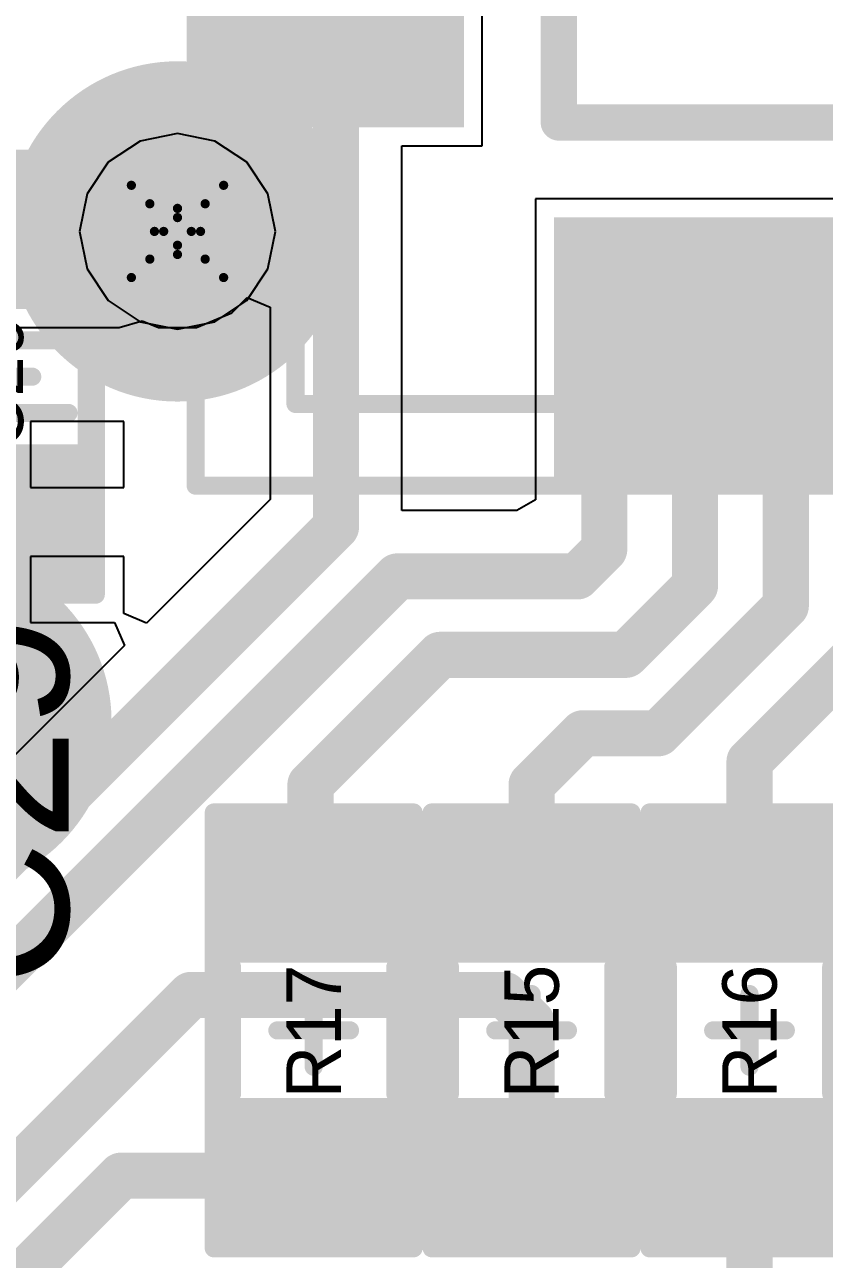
# Model space of a CAD drawing. Header units: millimetres. Extents: x -0.2 to 11.1, y -5.4 to 4.7.
# Drawn here: x 1.7425 to 1.9158, y 1.1 to 1.3677 of the extents above; entities that cross this region are included whole.
import ezdxf

# ---------------------------------------------------------------- set-up
doc = ezdxf.new("R2010")
doc.units = ezdxf.units.MM
doc.header["$MEASUREMENT"] = 0
for name, color, linetype in [('BottomLayer', 5, 'Continuous'), ('DrillDrawing', 1, 'Continuous'), ('InternalPlane1', 76, 'Continuous'), ('InternalPlane2', 16, 'Continuous'), ('Mechanical1', 6, 'Continuous'), ('Mechanical3', 76, 'Continuous'), ('Mechanical5', 56, 'Continuous'), ('TopLayer', 1, 'Continuous'), ('TopOverlay', 2, 'Continuous'), ('TopPaste', 8, 'Continuous'), ('TopSolder', 216, 'Continuous'), ('ViaHoleLayer', 16, 'Continuous')]:
    doc.layers.add(name, color=color, linetype=linetype)
doc.styles.add('Arial', font='arial.ttf', dxfattribs={"height": 0.2})

# ---------------------------------------------------------------- blocks, each defined once
blk = doc.blocks.new('ECS_CRYSTAL_16MHZ_3')
at = {"layer": 'TopLayer'}
for points in [[(-0.10433065, 0.0679134), (-0.04133855, 0.0679134), (-0.04133855, 0.0187008), (-0.10433065, 0.0187008)], [(0.04133875, 0.0679134), (0.10433085, 0.0679134), (0.10433085, 0.0187008), (0.04133875, 0.0187008)], [(-0.10433065, -0.0187008), (-0.04133855, -0.0187008), (-0.04133855, -0.0679134), (-0.10433065, -0.0679134)], [(0.04133875, -0.0187008), (0.10433085, -0.0187008), (0.10433085, -0.0679134), (0.04133875, -0.0679134)]]:
    blk.add_hatch(color=1, dxfattribs=at).paths.add_polyline_path(points)
at = {"layer": 'TopPaste'}
for points in [[(-0.10933065, 0.0729134), (-0.03633855, 0.0729134), (-0.03633855, 0.0137008), (-0.10933065, 0.0137008)], [(0.03633875, 0.0729134), (0.10933085, 0.0729134), (0.10933085, 0.0137008), (0.03633875, 0.0137008)], [(-0.10933065, -0.0137008), (-0.03633855, -0.0137008), (-0.03633855, -0.0729134), (-0.10933065, -0.0729134)], [(0.03633875, -0.0137008), (0.10933085, -0.0137008), (0.10933085, -0.0729134), (0.03633875, -0.0729134)]]:
    blk.add_hatch(color=8, dxfattribs=at).paths.add_polyline_path(points)
at = {"layer": 'TopSolder'}
for points in [[(-0.10629915, 0.0698819), (-0.03937005, 0.0698819), (-0.03937005, 0.0167323), (-0.10629915, 0.0167323)], [(0.03937025, 0.0698819), (0.10629935, 0.0698819), (0.10629935, 0.0167323), (0.03937025, 0.0167323)], [(-0.10629915, -0.0167323), (-0.03937005, -0.0167323), (-0.03937005, -0.0698819), (-0.10629915, -0.0698819)], [(0.03937025, -0.0167323), (0.10629935, -0.0167323), (0.10629935, -0.0698819), (0.03937025, -0.0698819)]]:
    blk.add_hatch(color=216, dxfattribs=at).paths.add_polyline_path(points)
at = {"layer": 'Mechanical1', "const_width": 0.003937}
for points in [[(-0.0984252, -0.0629921), (-0.0984252, 0.0629921)], [(0.0984252, 0.0629921), (-0.0984252, 0.0629921)], [(0.0984252, -0.0629921), (0.0984252, 0.0629921)], [(0.0984252, -0.0629921), (-0.0984252, -0.0629921)]]:
    blk.add_lwpolyline(points, dxfattribs=at)
at = {"layer": 'Mechanical1', "const_width": 0.0019685}
for points in [[(-0.0994094, 0.0629921, 1), (-0.097441, 0.0629921, 1)], [(-0.0994094, 0.0629921, 1), (-0.097441, 0.0629921, 1)], [(0.097441, 0.0629921, 1), (0.0994094, 0.0629921, 1)], [(0.097441, 0.0629921, 1), (0.0994094, 0.0629921, 1)], [(-0.0994094, -0.0629921, 1), (-0.097441, -0.0629921, 1)], [(-0.0994094, -0.0629921, 1), (-0.097441, -0.0629921, 1)], [(0.097441, -0.0629921, 1), (0.0994094, -0.0629921, 1)], [(0.097441, -0.0629921, 1), (0.0994094, -0.0629921, 1)]]:
    blk.add_lwpolyline(points, format="xyb", close=True, dxfattribs=at)
at = {"layer": 'Mechanical3', "const_width": 0.003937}
for points in [[(0.1082677, 0.0728346), (-0.1082677, 0.0728346)], [(-0.1082677, -0.0728346), (-0.1082677, 0.0728346)], [(0.1082677, -0.0728346), (0.1082677, 0.0728346)], [(0, -0.019685), (0, 0.019685)], [(0.019685, 0), (-0.019685, 0)], [(0.1082677, -0.0728346), (-0.1082677, -0.0728346)]]:
    blk.add_lwpolyline(points, dxfattribs=at)
at = {"layer": 'Mechanical3', "const_width": 0.0019685}
for points in [[(-0.1092519, 0.0728346, 1), (-0.1072835, 0.0728346, 1)], [(-0.1092519, 0.0728346, 1), (-0.1072835, 0.0728346, 1)], [(0.1072835, 0.0728346, 1), (0.1092519, 0.0728346, 1)], [(0.1072835, 0.0728346, 1), (0.1092519, 0.0728346, 1)], [(-0.0009842, 0.019685, 1), (0.0009842, 0.019685, 1)], [(-0.0206692, 0, 1), (-0.0187008, 0, 1)], [(0.0187008, 0, 1), (0.0206692, 0, 1)], [(-0.0009842, -0.019685, 1), (0.0009842, -0.019685, 1)], [(-0.1092519, -0.0728346, 1), (-0.1072835, -0.0728346, 1)], [(-0.1092519, -0.0728346, 1), (-0.1072835, -0.0728346, 1)], [(0.1072835, -0.0728346, 1), (0.1092519, -0.0728346, 1)], [(0.1072835, -0.0728346, 1), (0.1092519, -0.0728346, 1)]]:
    blk.add_lwpolyline(points, format="xyb", close=True, dxfattribs=at)
at = {"layer": 'Mechanical5', "const_width": 0.003937}
for points in [[(0.1082677, 0.0728346), (-0.1082677, 0.0728346)], [(-0.1082677, -0.0728346), (-0.1082677, 0.0728346)], [(0.1082677, -0.0728346), (0.1082677, 0.0728346)], [(0.1082677, -0.0728346), (-0.1082677, -0.0728346)]]:
    blk.add_lwpolyline(points, dxfattribs=at)
at = {"layer": 'Mechanical5', "const_width": 0.0019685}
for points in [[(-0.1092519, 0.0728346, 1), (-0.1072835, 0.0728346, 1)], [(-0.1092519, 0.0728346, 1), (-0.1072835, 0.0728346, 1)], [(0.1072835, 0.0728346, 1), (0.1092519, 0.0728346, 1)], [(0.1072835, 0.0728346, 1), (0.1092519, 0.0728346, 1)], [(-0.1092519, -0.0728346, 1), (-0.1072835, -0.0728346, 1)], [(-0.1092519, -0.0728346, 1), (-0.1072835, -0.0728346, 1)], [(0.1072835, -0.0728346, 1), (0.1092519, -0.0728346, 1)], [(0.1072835, -0.0728346, 1), (0.1092519, -0.0728346, 1)]]:
    blk.add_lwpolyline(points, format="xyb", close=True, dxfattribs=at)
at = {"layer": 'TopOverlay', "const_width": 0.003937}
for points in [[(0.0354331, 0.0629921), (-0.0354331, 0.0629921)], [(0.0354331, -0.0629921), (-0.0354331, -0.0629921)]]:
    blk.add_lwpolyline(points, dxfattribs=at)
at = {"layer": 'TopOverlay', "const_width": 0.0019685}
for points in [[(-0.0364173, 0.0629921, 1), (-0.0344489, 0.0629921, 1)], [(0.0344489, 0.0629921, 1), (0.0364173, 0.0629921, 1)], [(-0.0364173, -0.0629921, 1), (-0.0344489, -0.0629921, 1)], [(0.0344489, -0.0629921, 1), (0.0364173, -0.0629921, 1)]]:
    blk.add_lwpolyline(points, format="xyb", close=True, dxfattribs=at)
at = {"layer": 'Mechanical5'}
blk.add_text('Y2', height=0.011811, dxfattribs=at).set_placement((-0.0098391, -0.0059035))
blk = doc.blocks.new('LQFP_48_10')
at = {"layer": 'TopLayer'}
for points in [[(0.14370085, -0.0748031), (0.14370085, -0.0629921), (0.19094495, -0.0629921), (0.19094495, -0.0748031)], [(0.14370085, -0.0944882), (0.14370085, -0.0826772), (0.19094495, -0.0826772), (0.19094495, -0.0944882)], [(0.14370085, -0.1141732), (0.14370085, -0.1023622), (0.19094495, -0.1023622), (0.19094495, -0.1141732)], [(0.1141732, -0.19094485), (0.1023622, -0.19094485), (0.1023622, -0.14370075), (0.1141732, -0.14370075)]]:
    blk.add_hatch(color=1, dxfattribs=at).paths.add_polyline_path(points)
at = {"layer": 'TopPaste'}
for points in [[(0.13870085, -0.0798031), (0.13870085, -0.0579921), (0.19594495, -0.0579921), (0.19594495, -0.0798031)], [(0.13870085, -0.0994882), (0.13870085, -0.0776772), (0.19594495, -0.0776772), (0.19594495, -0.0994882)], [(0.13870085, -0.1191732), (0.13870085, -0.0973622), (0.19594495, -0.0973622), (0.19594495, -0.1191732)], [(0.0994882, -0.19594485), (0.0776772, -0.19594485), (0.0776772, -0.13870075), (0.0994882, -0.13870075)], [(0.1191732, -0.19594485), (0.0973622, -0.19594485), (0.0973622, -0.13870075), (0.1191732, -0.13870075)]]:
    blk.add_hatch(color=8, dxfattribs=at).paths.add_polyline_path(points)
at = {"layer": 'TopSolder'}
for points in [[(0.14173235, -0.0767716), (0.14173235, -0.0610236), (0.19291345, -0.0610236), (0.19291345, -0.0767716)], [(0.14173235, -0.0964567), (0.14173235, -0.0807087), (0.19291345, -0.0807087), (0.19291345, -0.0964567)], [(0.14173235, -0.1161417), (0.14173235, -0.1003937), (0.19291345, -0.1003937), (0.19291345, -0.1161417)], [(0.1161417, -0.19291335), (0.1003937, -0.19291335), (0.1003937, -0.14173225), (0.1161417, -0.14173225)]]:
    blk.add_hatch(color=216, dxfattribs=at).paths.add_polyline_path(points)
at = {"layer": 'Mechanical1', "const_width": 0.003937}
for points in [[(0.1791339, -0.1751969), (0.1791339, 0.1791339)], [(0.1791339, -0.1751969), (-0.1751969, -0.1751969)]]:
    blk.add_lwpolyline(points, dxfattribs=at)
at = {"layer": 'Mechanical1', "const_width": 0.0019685}
blk.add_lwpolyline([(0.1781497, -0.1751969, 1), (0.1801181, -0.1751969, 1)], format="xyb", close=True, dxfattribs=at)
blk.add_lwpolyline([(0.1781497, -0.1751969, 1), (0.1801181, -0.1751969, 1)], format="xyb", close=True, dxfattribs=at)
at = {"layer": 'Mechanical3', "const_width": 0.003937}
for points in [[(0.1968504, -0.1968504), (0.1968504, 0.1968504)], [(0.1968504, -0.1968504), (-0.1968504, -0.1968504)]]:
    blk.add_lwpolyline(points, dxfattribs=at)
at = {"layer": 'Mechanical3', "const_width": 0.0019685}
blk.add_lwpolyline([(0.1958662, -0.1968504, 1), (0.1978346, -0.1968504, 1)], format="xyb", close=True, dxfattribs=at)
blk.add_lwpolyline([(0.1958662, -0.1968504, 1), (0.1978346, -0.1968504, 1)], format="xyb", close=True, dxfattribs=at)
at = {"layer": 'Mechanical5', "const_width": 0.003937}
for points in [[(0.1968504, -0.1968504), (0.1968504, 0.1968504)], [(0.1968504, -0.1968504), (-0.1968504, -0.1968504)]]:
    blk.add_lwpolyline(points, dxfattribs=at)
at = {"layer": 'Mechanical5', "const_width": 0.0019685}
blk.add_lwpolyline([(0.1958662, -0.1968504, 1), (0.1978346, -0.1968504, 1)], format="xyb", close=True, dxfattribs=at)
blk.add_lwpolyline([(0.1958662, -0.1968504, 1), (0.1978346, -0.1968504, 1)], format="xyb", close=True, dxfattribs=at)
at = {"layer": 'TopOverlay', "const_width": 0.007874}
for points in [[(0.1181102, -0.1181102), (0.1181102, 0.1181102)], [(0.1181102, -0.1181102), (-0.0885826, -0.1181102)]]:
    blk.add_lwpolyline(points, dxfattribs=at)
at = {"layer": 'TopOverlay', "const_width": 0.003937}
blk.add_lwpolyline([(0.1161417, -0.1181102, 1), (0.1200787, -0.1181102, 1)], format="xyb", close=True, dxfattribs=at)
blk.add_lwpolyline([(0.1161417, -0.1181102, 1), (0.1200787, -0.1181102, 1)], format="xyb", close=True, dxfattribs=at)
blk = doc.blocks.new('R0603_39')
at = {"layer": 'TopLayer'}
for points in [[(-0.0196889, -0.01771655), (-0.0433109, -0.01771655), (-0.0433109, 0.01771655), (-0.0196889, 0.01771655)], [(0.0196891, 0.01771655), (0.0433111, 0.01771655), (0.0433111, -0.01771655), (0.0196891, -0.01771655)]]:
    blk.add_hatch(color=1, dxfattribs=at).paths.add_polyline_path(points)
at = {"layer": 'TopPaste'}
for points in [[(-0.0146889, -0.02271655), (-0.0483109, -0.02271655), (-0.0483109, 0.02271655), (-0.0146889, 0.02271655)], [(0.0146891, 0.02271655), (0.0483111, 0.02271655), (0.0483111, -0.02271655), (0.0146891, -0.02271655)]]:
    blk.add_hatch(color=8, dxfattribs=at).paths.add_polyline_path(points)
at = {"layer": 'TopSolder'}
for points in [[(-0.0177204, -0.01968505), (-0.0452794, -0.01968505), (-0.0452794, 0.01968505), (-0.0177204, 0.01968505)], [(0.0177206, 0.01968505), (0.0452796, 0.01968505), (0.0452796, -0.01968505), (0.0177206, -0.01968505)]]:
    blk.add_hatch(color=216, dxfattribs=at).paths.add_polyline_path(points)
at = {"layer": 'Mechanical1', "const_width": 0.003937}
for points in [[(-0.0389172, 0.0188754), (0.0389172, 0.0188754)], [(-0.0389172, 0.0188754), (-0.0389172, -0.019685)], [(0.0389172, 0.0188754), (0.0389172, -0.019685)], [(-0.0389172, -0.019685), (0.0389172, -0.019685)]]:
    blk.add_lwpolyline(points, dxfattribs=at)
at = {"layer": 'Mechanical1', "const_width": 0.0019685}
for points in [[(-0.0399014, 0.0188754, 1), (-0.037933, 0.0188754, 1)], [(-0.0399014, 0.0188754, 1), (-0.037933, 0.0188754, 1)], [(0.037933, 0.0188754, 1), (0.0399014, 0.0188754, 1)], [(0.037933, 0.0188754, 1), (0.0399014, 0.0188754, 1)], [(-0.0399014, -0.019685, 1), (-0.037933, -0.019685, 1)], [(-0.0399014, -0.019685, 1), (-0.037933, -0.019685, 1)], [(0.037933, -0.019685, 1), (0.0399014, -0.019685, 1)], [(0.037933, -0.019685, 1), (0.0399014, -0.019685, 1)]]:
    blk.add_lwpolyline(points, format="xyb", close=True, dxfattribs=at)
at = {"layer": 'Mechanical3', "const_width": 0.003937}
for points in [[(-0.0472441, 0.0216535), (-0.0472441, -0.0216535)], [(-0.0472441, 0.0216535), (0.0472441, 0.0216535)], [(0.0472441, 0.0216535), (0.0472441, -0.0216535)], [(0, 0.007874), (0, -0.007874)], [(-0.007874, 0), (0.007874, 0)], [(-0.0472441, -0.0216535), (0.0472441, -0.0216535)]]:
    blk.add_lwpolyline(points, dxfattribs=at)
at = {"layer": 'Mechanical3', "const_width": 0.0019685}
for points in [[(-0.0482283, 0.0216535, 1), (-0.0462599, 0.0216535, 1)], [(-0.0482283, 0.0216535, 1), (-0.0462599, 0.0216535, 1)], [(0.0462599, 0.0216535, 1), (0.0482283, 0.0216535, 1)], [(0.0462599, 0.0216535, 1), (0.0482283, 0.0216535, 1)], [(-0.0009842, 0.007874, 1), (0.0009842, 0.007874, 1)], [(-0.0088582, 0, 1), (-0.0068898, 0, 1)], [(0.0068898, 0, 1), (0.0088582, 0, 1)], [(-0.0009842, -0.007874, 1), (0.0009842, -0.007874, 1)], [(-0.0482283, -0.0216535, 1), (-0.0462599, -0.0216535, 1)], [(-0.0482283, -0.0216535, 1), (-0.0462599, -0.0216535, 1)], [(0.0462599, -0.0216535, 1), (0.0482283, -0.0216535, 1)], [(0.0462599, -0.0216535, 1), (0.0482283, -0.0216535, 1)]]:
    blk.add_lwpolyline(points, format="xyb", close=True, dxfattribs=at)
at = {"layer": 'Mechanical5', "const_width": 0.003937}
for points in [[(-0.0472441, 0.0216535), (-0.0472441, -0.0216535)], [(-0.0472441, 0.0216535), (0.0472441, 0.0216535)], [(0.0472441, 0.0216535), (0.0472441, -0.0216535)], [(-0.0472441, -0.0216535), (0.0472441, -0.0216535)]]:
    blk.add_lwpolyline(points, dxfattribs=at)
at = {"layer": 'Mechanical5', "const_width": 0.0019685}
for points in [[(-0.0482283, 0.0216535, 1), (-0.0462599, 0.0216535, 1)], [(-0.0482283, 0.0216535, 1), (-0.0462599, 0.0216535, 1)], [(0.0462599, 0.0216535, 1), (0.0482283, 0.0216535, 1)], [(0.0462599, 0.0216535, 1), (0.0482283, 0.0216535, 1)], [(-0.0482283, -0.0216535, 1), (-0.0462599, -0.0216535, 1)], [(-0.0482283, -0.0216535, 1), (-0.0462599, -0.0216535, 1)], [(0.0462599, -0.0216535, 1), (0.0482283, -0.0216535, 1)], [(0.0462599, -0.0216535, 1), (0.0482283, -0.0216535, 1)]]:
    blk.add_lwpolyline(points, format="xyb", close=True, dxfattribs=at)
at = {"layer": 'TopOverlay', "const_width": 0.003937}
for points in [[(-0.0137795, 0.0177165), (0.0137795, 0.0177165)], [(-0.0137795, -0.0177165), (0.0137795, -0.0177165)]]:
    blk.add_lwpolyline(points, dxfattribs=at)
at = {"layer": 'TopOverlay', "const_width": 0.0019685}
for points in [[(-0.0147637, 0.0177165, 1), (-0.0127953, 0.0177165, 1)], [(0.0127953, 0.0177165, 1), (0.0147637, 0.0177165, 1)], [(-0.0147637, -0.0177165, 1), (-0.0127953, -0.0177165, 1)], [(0.0127953, -0.0177165, 1), (0.0147637, -0.0177165, 1)]]:
    blk.add_lwpolyline(points, format="xyb", close=True, dxfattribs=at)
at = {"layer": 'Mechanical5'}
blk.add_text('R17', height=0.011811, dxfattribs=at).set_placement((-0.0147591, -0.0059034))
blk = doc.blocks.new('R0603_40')
at = {"layer": 'TopLayer'}
for points in [[(-0.0196889, -0.01771655), (-0.0433109, -0.01771655), (-0.0433109, 0.01771655), (-0.0196889, 0.01771655)], [(0.0196891, 0.01771655), (0.0433111, 0.01771655), (0.0433111, -0.01771655), (0.0196891, -0.01771655)]]:
    blk.add_hatch(color=1, dxfattribs=at).paths.add_polyline_path(points)
at = {"layer": 'TopPaste'}
for points in [[(-0.0146889, -0.02271655), (-0.0483109, -0.02271655), (-0.0483109, 0.02271655), (-0.0146889, 0.02271655)], [(0.0146891, 0.02271655), (0.0483111, 0.02271655), (0.0483111, -0.02271655), (0.0146891, -0.02271655)]]:
    blk.add_hatch(color=8, dxfattribs=at).paths.add_polyline_path(points)
at = {"layer": 'TopSolder'}
for points in [[(-0.0177204, -0.01968505), (-0.0452794, -0.01968505), (-0.0452794, 0.01968505), (-0.0177204, 0.01968505)], [(0.0177206, 0.01968505), (0.0452796, 0.01968505), (0.0452796, -0.01968505), (0.0177206, -0.01968505)]]:
    blk.add_hatch(color=216, dxfattribs=at).paths.add_polyline_path(points)
at = {"layer": 'Mechanical1', "const_width": 0.003937}
for points in [[(-0.0389172, 0.0188754), (0.0389172, 0.0188754)], [(-0.0389172, 0.0188754), (-0.0389172, -0.019685)], [(0.0389172, 0.0188754), (0.0389172, -0.019685)], [(-0.0389172, -0.019685), (0.0389172, -0.019685)]]:
    blk.add_lwpolyline(points, dxfattribs=at)
at = {"layer": 'Mechanical1', "const_width": 0.0019685}
for points in [[(-0.0399014, 0.0188754, 1), (-0.037933, 0.0188754, 1)], [(-0.0399014, 0.0188754, 1), (-0.037933, 0.0188754, 1)], [(0.037933, 0.0188754, 1), (0.0399014, 0.0188754, 1)], [(0.037933, 0.0188754, 1), (0.0399014, 0.0188754, 1)], [(-0.0399014, -0.019685, 1), (-0.037933, -0.019685, 1)], [(-0.0399014, -0.019685, 1), (-0.037933, -0.019685, 1)], [(0.037933, -0.019685, 1), (0.0399014, -0.019685, 1)], [(0.037933, -0.019685, 1), (0.0399014, -0.019685, 1)]]:
    blk.add_lwpolyline(points, format="xyb", close=True, dxfattribs=at)
at = {"layer": 'Mechanical3', "const_width": 0.003937}
for points in [[(-0.0472441, 0.0216535), (-0.0472441, -0.0216535)], [(-0.0472441, 0.0216535), (0.0472441, 0.0216535)], [(0.0472441, 0.0216535), (0.0472441, -0.0216535)], [(0, 0.007874), (0, -0.007874)], [(-0.007874, 0), (0.007874, 0)], [(-0.0472441, -0.0216535), (0.0472441, -0.0216535)]]:
    blk.add_lwpolyline(points, dxfattribs=at)
at = {"layer": 'Mechanical3', "const_width": 0.0019685}
for points in [[(-0.0482283, 0.0216535, 1), (-0.0462599, 0.0216535, 1)], [(-0.0482283, 0.0216535, 1), (-0.0462599, 0.0216535, 1)], [(0.0462599, 0.0216535, 1), (0.0482283, 0.0216535, 1)], [(0.0462599, 0.0216535, 1), (0.0482283, 0.0216535, 1)], [(-0.0009842, 0.007874, 1), (0.0009842, 0.007874, 1)], [(-0.0088582, 0, 1), (-0.0068898, 0, 1)], [(0.0068898, 0, 1), (0.0088582, 0, 1)], [(-0.0009842, -0.007874, 1), (0.0009842, -0.007874, 1)], [(-0.0482283, -0.0216535, 1), (-0.0462599, -0.0216535, 1)], [(-0.0482283, -0.0216535, 1), (-0.0462599, -0.0216535, 1)], [(0.0462599, -0.0216535, 1), (0.0482283, -0.0216535, 1)], [(0.0462599, -0.0216535, 1), (0.0482283, -0.0216535, 1)]]:
    blk.add_lwpolyline(points, format="xyb", close=True, dxfattribs=at)
at = {"layer": 'Mechanical5', "const_width": 0.003937}
for points in [[(-0.0472441, 0.0216535), (-0.0472441, -0.0216535)], [(-0.0472441, 0.0216535), (0.0472441, 0.0216535)], [(0.0472441, 0.0216535), (0.0472441, -0.0216535)], [(-0.0472441, -0.0216535), (0.0472441, -0.0216535)]]:
    blk.add_lwpolyline(points, dxfattribs=at)
at = {"layer": 'Mechanical5', "const_width": 0.0019685}
for points in [[(-0.0482283, 0.0216535, 1), (-0.0462599, 0.0216535, 1)], [(-0.0482283, 0.0216535, 1), (-0.0462599, 0.0216535, 1)], [(0.0462599, 0.0216535, 1), (0.0482283, 0.0216535, 1)], [(0.0462599, 0.0216535, 1), (0.0482283, 0.0216535, 1)], [(-0.0482283, -0.0216535, 1), (-0.0462599, -0.0216535, 1)], [(-0.0482283, -0.0216535, 1), (-0.0462599, -0.0216535, 1)], [(0.0462599, -0.0216535, 1), (0.0482283, -0.0216535, 1)], [(0.0462599, -0.0216535, 1), (0.0482283, -0.0216535, 1)]]:
    blk.add_lwpolyline(points, format="xyb", close=True, dxfattribs=at)
at = {"layer": 'TopOverlay', "const_width": 0.003937}
for points in [[(-0.0137795, 0.0177165), (0.0137795, 0.0177165)], [(-0.0137795, -0.0177165), (0.0137795, -0.0177165)]]:
    blk.add_lwpolyline(points, dxfattribs=at)
at = {"layer": 'TopOverlay', "const_width": 0.0019685}
for points in [[(-0.0147637, 0.0177165, 1), (-0.0127953, 0.0177165, 1)], [(0.0127953, 0.0177165, 1), (0.0147637, 0.0177165, 1)], [(-0.0147637, -0.0177165, 1), (-0.0127953, -0.0177165, 1)], [(0.0127953, -0.0177165, 1), (0.0147637, -0.0177165, 1)]]:
    blk.add_lwpolyline(points, format="xyb", close=True, dxfattribs=at)
at = {"layer": 'Mechanical5'}
blk.add_text('R16', height=0.011811, dxfattribs=at).set_placement((-0.0147591, -0.0059034))
blk = doc.blocks.new('R0603_41')
at = {"layer": 'TopLayer'}
for points in [[(-0.0196889, -0.01771655), (-0.0433109, -0.01771655), (-0.0433109, 0.01771655), (-0.0196889, 0.01771655)], [(0.0196891, 0.01771655), (0.0433111, 0.01771655), (0.0433111, -0.01771655), (0.0196891, -0.01771655)]]:
    blk.add_hatch(color=1, dxfattribs=at).paths.add_polyline_path(points)
at = {"layer": 'TopPaste'}
for points in [[(-0.0146889, -0.02271655), (-0.0483109, -0.02271655), (-0.0483109, 0.02271655), (-0.0146889, 0.02271655)], [(0.0146891, 0.02271655), (0.0483111, 0.02271655), (0.0483111, -0.02271655), (0.0146891, -0.02271655)]]:
    blk.add_hatch(color=8, dxfattribs=at).paths.add_polyline_path(points)
at = {"layer": 'TopSolder'}
for points in [[(-0.0177204, -0.01968505), (-0.0452794, -0.01968505), (-0.0452794, 0.01968505), (-0.0177204, 0.01968505)], [(0.0177206, 0.01968505), (0.0452796, 0.01968505), (0.0452796, -0.01968505), (0.0177206, -0.01968505)]]:
    blk.add_hatch(color=216, dxfattribs=at).paths.add_polyline_path(points)
at = {"layer": 'Mechanical1', "const_width": 0.003937}
for points in [[(-0.0389172, 0.0188754), (0.0389172, 0.0188754)], [(-0.0389172, 0.0188754), (-0.0389172, -0.019685)], [(0.0389172, 0.0188754), (0.0389172, -0.019685)], [(-0.0389172, -0.019685), (0.0389172, -0.019685)]]:
    blk.add_lwpolyline(points, dxfattribs=at)
at = {"layer": 'Mechanical1', "const_width": 0.0019685}
for points in [[(-0.0399014, 0.0188754, 1), (-0.037933, 0.0188754, 1)], [(-0.0399014, 0.0188754, 1), (-0.037933, 0.0188754, 1)], [(0.037933, 0.0188754, 1), (0.0399014, 0.0188754, 1)], [(0.037933, 0.0188754, 1), (0.0399014, 0.0188754, 1)], [(-0.0399014, -0.019685, 1), (-0.037933, -0.019685, 1)], [(-0.0399014, -0.019685, 1), (-0.037933, -0.019685, 1)], [(0.037933, -0.019685, 1), (0.0399014, -0.019685, 1)], [(0.037933, -0.019685, 1), (0.0399014, -0.019685, 1)]]:
    blk.add_lwpolyline(points, format="xyb", close=True, dxfattribs=at)
at = {"layer": 'Mechanical3', "const_width": 0.003937}
for points in [[(-0.0472441, 0.0216535), (-0.0472441, -0.0216535)], [(-0.0472441, 0.0216535), (0.0472441, 0.0216535)], [(0.0472441, 0.0216535), (0.0472441, -0.0216535)], [(0, 0.007874), (0, -0.007874)], [(-0.007874, 0), (0.007874, 0)], [(-0.0472441, -0.0216535), (0.0472441, -0.0216535)]]:
    blk.add_lwpolyline(points, dxfattribs=at)
at = {"layer": 'Mechanical3', "const_width": 0.0019685}
for points in [[(-0.0482283, 0.0216535, 1), (-0.0462599, 0.0216535, 1)], [(-0.0482283, 0.0216535, 1), (-0.0462599, 0.0216535, 1)], [(0.0462599, 0.0216535, 1), (0.0482283, 0.0216535, 1)], [(0.0462599, 0.0216535, 1), (0.0482283, 0.0216535, 1)], [(-0.0009842, 0.007874, 1), (0.0009842, 0.007874, 1)], [(-0.0088582, 0, 1), (-0.0068898, 0, 1)], [(0.0068898, 0, 1), (0.0088582, 0, 1)], [(-0.0009842, -0.007874, 1), (0.0009842, -0.007874, 1)], [(-0.0482283, -0.0216535, 1), (-0.0462599, -0.0216535, 1)], [(-0.0482283, -0.0216535, 1), (-0.0462599, -0.0216535, 1)], [(0.0462599, -0.0216535, 1), (0.0482283, -0.0216535, 1)], [(0.0462599, -0.0216535, 1), (0.0482283, -0.0216535, 1)]]:
    blk.add_lwpolyline(points, format="xyb", close=True, dxfattribs=at)
at = {"layer": 'Mechanical5', "const_width": 0.003937}
for points in [[(-0.0472441, 0.0216535), (-0.0472441, -0.0216535)], [(-0.0472441, 0.0216535), (0.0472441, 0.0216535)], [(0.0472441, 0.0216535), (0.0472441, -0.0216535)], [(-0.0472441, -0.0216535), (0.0472441, -0.0216535)]]:
    blk.add_lwpolyline(points, dxfattribs=at)
at = {"layer": 'Mechanical5', "const_width": 0.0019685}
for points in [[(-0.0482283, 0.0216535, 1), (-0.0462599, 0.0216535, 1)], [(-0.0482283, 0.0216535, 1), (-0.0462599, 0.0216535, 1)], [(0.0462599, 0.0216535, 1), (0.0482283, 0.0216535, 1)], [(0.0462599, 0.0216535, 1), (0.0482283, 0.0216535, 1)], [(-0.0482283, -0.0216535, 1), (-0.0462599, -0.0216535, 1)], [(-0.0482283, -0.0216535, 1), (-0.0462599, -0.0216535, 1)], [(0.0462599, -0.0216535, 1), (0.0482283, -0.0216535, 1)], [(0.0462599, -0.0216535, 1), (0.0482283, -0.0216535, 1)]]:
    blk.add_lwpolyline(points, format="xyb", close=True, dxfattribs=at)
at = {"layer": 'TopOverlay', "const_width": 0.003937}
for points in [[(-0.0137795, 0.0177165), (0.0137795, 0.0177165)], [(-0.0137795, -0.0177165), (0.0137795, -0.0177165)]]:
    blk.add_lwpolyline(points, dxfattribs=at)
at = {"layer": 'TopOverlay', "const_width": 0.0019685}
for points in [[(-0.0147637, 0.0177165, 1), (-0.0127953, 0.0177165, 1)], [(0.0127953, 0.0177165, 1), (0.0147637, 0.0177165, 1)], [(-0.0147637, -0.0177165, 1), (-0.0127953, -0.0177165, 1)], [(0.0127953, -0.0177165, 1), (0.0147637, -0.0177165, 1)]]:
    blk.add_lwpolyline(points, format="xyb", close=True, dxfattribs=at)
at = {"layer": 'Mechanical5'}
blk.add_text('R15', height=0.011811, dxfattribs=at).set_placement((-0.0147592, -0.0059035))
blk = doc.blocks.new('C0603_CER_99')
at = {"layer": 'TopLayer'}
for points in [[(-0.0196889, -0.01771655), (-0.0433109, -0.01771655), (-0.0433109, 0.01771655), (-0.0196889, 0.01771655)], [(0.0196891, 0.01771655), (0.0433111, 0.01771655), (0.0433111, -0.01771655), (0.0196891, -0.01771655)]]:
    blk.add_hatch(color=1, dxfattribs=at).paths.add_polyline_path(points)
at = {"layer": 'TopPaste'}
for points in [[(-0.0146889, -0.02271655), (-0.0483109, -0.02271655), (-0.0483109, 0.02271655), (-0.0146889, 0.02271655)], [(0.0146891, 0.02271655), (0.0483111, 0.02271655), (0.0483111, -0.02271655), (0.0146891, -0.02271655)]]:
    blk.add_hatch(color=8, dxfattribs=at).paths.add_polyline_path(points)
at = {"layer": 'TopSolder'}
for points in [[(-0.0177204, -0.01968505), (-0.0452794, -0.01968505), (-0.0452794, 0.01968505), (-0.0177204, 0.01968505)], [(0.0177206, 0.01968505), (0.0452796, 0.01968505), (0.0452796, -0.01968505), (0.0177206, -0.01968505)]]:
    blk.add_hatch(color=216, dxfattribs=at).paths.add_polyline_path(points)
at = {"layer": 'Mechanical1', "const_width": 0.003937}
for points in [[(-0.0412416, 0.0188754), (0.0433071, 0.0188754)], [(-0.0412416, 0.0188754), (-0.0412416, -0.019685)], [(0.0433071, 0.0188754), (0.0433071, -0.019685)], [(-0.0412416, -0.019685), (0.0433071, -0.019685)]]:
    blk.add_lwpolyline(points, dxfattribs=at)
at = {"layer": 'Mechanical1', "const_width": 0.0019685}
for points in [[(-0.0422258, 0.0188754, 1), (-0.0402574, 0.0188754, 1)], [(-0.0422258, 0.0188754, 1), (-0.0402574, 0.0188754, 1)], [(0.0423229, 0.0188754, 1), (0.0442913, 0.0188754, 1)], [(0.0423229, 0.0188754, 1), (0.0442913, 0.0188754, 1)], [(-0.0422258, -0.019685, 1), (-0.0402574, -0.019685, 1)], [(-0.0422258, -0.019685, 1), (-0.0402574, -0.019685, 1)], [(0.0423229, -0.019685, 1), (0.0442913, -0.019685, 1)], [(0.0423229, -0.019685, 1), (0.0442913, -0.019685, 1)]]:
    blk.add_lwpolyline(points, format="xyb", close=True, dxfattribs=at)
at = {"layer": 'Mechanical3', "const_width": 0.003937}
for points in [[(-0.0472441, 0.0216535), (-0.0472441, -0.0216535)], [(-0.0472441, 0.0216535), (0.0472441, 0.0216535)], [(0.0472441, 0.0216535), (0.0472441, -0.0216535)], [(0, 0.007874), (0, -0.007874)], [(-0.007874, 0), (0.007874, 0)], [(-0.0472441, -0.0216535), (0.0472441, -0.0216535)]]:
    blk.add_lwpolyline(points, dxfattribs=at)
at = {"layer": 'Mechanical3', "const_width": 0.0019685}
for points in [[(-0.0482283, 0.0216535, 1), (-0.0462599, 0.0216535, 1)], [(-0.0482283, 0.0216535, 1), (-0.0462599, 0.0216535, 1)], [(0.0462599, 0.0216535, 1), (0.0482283, 0.0216535, 1)], [(0.0462599, 0.0216535, 1), (0.0482283, 0.0216535, 1)], [(-0.0009842, 0.007874, 1), (0.0009842, 0.007874, 1)], [(-0.0088582, 0, 1), (-0.0068898, 0, 1)], [(0.0068898, 0, 1), (0.0088582, 0, 1)], [(-0.0009842, -0.007874, 1), (0.0009842, -0.007874, 1)], [(-0.0482283, -0.0216535, 1), (-0.0462599, -0.0216535, 1)], [(-0.0482283, -0.0216535, 1), (-0.0462599, -0.0216535, 1)], [(0.0462599, -0.0216535, 1), (0.0482283, -0.0216535, 1)], [(0.0462599, -0.0216535, 1), (0.0482283, -0.0216535, 1)]]:
    blk.add_lwpolyline(points, format="xyb", close=True, dxfattribs=at)
at = {"layer": 'Mechanical5', "const_width": 0.003937}
for points in [[(-0.0472441, 0.0216535), (-0.0472441, -0.0216535)], [(-0.0472441, 0.0216535), (0.0472441, 0.0216535)], [(0.0472441, 0.0216535), (0.0472441, -0.0216535)], [(-0.0472441, -0.0216535), (0.0472441, -0.0216535)]]:
    blk.add_lwpolyline(points, dxfattribs=at)
at = {"layer": 'Mechanical5', "const_width": 0.0019685}
for points in [[(-0.0482283, 0.0216535, 1), (-0.0462599, 0.0216535, 1)], [(-0.0482283, 0.0216535, 1), (-0.0462599, 0.0216535, 1)], [(0.0462599, 0.0216535, 1), (0.0482283, 0.0216535, 1)], [(0.0462599, 0.0216535, 1), (0.0482283, 0.0216535, 1)], [(-0.0482283, -0.0216535, 1), (-0.0462599, -0.0216535, 1)], [(-0.0482283, -0.0216535, 1), (-0.0462599, -0.0216535, 1)], [(0.0462599, -0.0216535, 1), (0.0482283, -0.0216535, 1)], [(0.0462599, -0.0216535, 1), (0.0482283, -0.0216535, 1)]]:
    blk.add_lwpolyline(points, format="xyb", close=True, dxfattribs=at)
at = {"layer": 'TopOverlay', "const_width": 0.003937}
for points in [[(-0.007874, 0.015748), (-0.007874, -0.015748)], [(0.007874, 0.015748), (0.007874, -0.015748)]]:
    blk.add_lwpolyline(points, dxfattribs=at)
at = {"layer": 'TopOverlay', "const_width": 0.0019685}
for points in [[(-0.0088582, 0.015748, 1), (-0.0068898, 0.015748, 1)], [(0.0068898, 0.015748, 1), (0.0088582, 0.015748, 1)], [(-0.0088582, -0.015748, 1), (-0.0068898, -0.015748, 1)], [(0.0068898, -0.015748, 1), (0.0088582, -0.015748, 1)]]:
    blk.add_lwpolyline(points, format="xyb", close=True, dxfattribs=at)
at = {"layer": 'Mechanical5'}
blk.add_text('C29', height=0.011811, dxfattribs=at).set_placement((-0.0157431, -0.0059035))

msp = doc.modelspace()

# ---------------------------------------------------------------- hatches: boundary and pattern name
at = {"layer": 'BottomLayer'}
h = msp.add_hatch(color=5, dxfattribs=at)
edge = h.paths.add_edge_path()
edge.add_arc((1.7755906, 1.3228346), 0.011811, 0, 360)
at = {"layer": 'InternalPlane1'}
h = msp.add_hatch(color=76, dxfattribs=at)
edge = h.paths.add_edge_path()
edge.add_arc((1.7755906, 1.3228346), 0.0368897, 0, 360)
at = {"layer": 'InternalPlane2'}
h = msp.add_hatch(color=16, dxfattribs=at)
edge = h.paths.add_edge_path()
edge.add_arc((1.7244094, 1.2165354), 0.0368897, 0, 360)
at = {"layer": 'TopLayer'}
h = msp.add_hatch(color=1, dxfattribs=at)
edge = h.paths.add_edge_path()
edge.add_arc((1.7755906, 1.3228346), 0.011811, 0, 360)
at = {"layer": 'ViaHoleLayer'}
h = msp.add_hatch(color=16, dxfattribs=at)
edge = h.paths.add_edge_path()
edge.add_arc((1.7755906, 1.3228346), 0.0068897, 0, 360)

# ---------------------------------------------------------------- linework, layer by layer
at = {"layer": 'BottomLayer'}
for p, q in [((1.7755906, 1.3440533), (1.7674706, 1.3424381)), ((1.7837106, 1.3424381), (1.7755906, 1.3440533)), ((1.7674706, 1.3424381), (1.7605867, 1.3378385)), ((1.7905945, 1.3378385), (1.7837106, 1.3424381)), ((1.7605867, 1.3378385), (1.7559871, 1.3309546)), ((1.7951941, 1.3309546), (1.7905945, 1.3378385)), ((1.7559871, 1.3309546), (1.7543719, 1.3228346)), ((1.7968093, 1.3228346), (1.7951941, 1.3309546)), ((1.7543719, 1.3228346), (1.7559871, 1.3147146)), ((1.7951941, 1.3147146), (1.7968093, 1.3228346)), ((1.7559871, 1.3147146), (1.7605867, 1.3078307)), ((1.7905945, 1.3078307), (1.7951941, 1.3147146)), ((1.7605867, 1.3078307), (1.7674706, 1.3032311)), ((1.7837106, 1.3032311), (1.7905945, 1.3078307)), ((1.7674706, 1.3032311), (1.7755906, 1.3016159)), ((1.7755906, 1.3016159), (1.7837106, 1.3032311))]:
    msp.add_line(p, q, dxfattribs=at)
at = {"layer": 'DrillDrawing', "const_width": 0.002}
for points in [[(1.7655906, 1.3328346), (1.7755906, 1.3278346)], [(1.7655906, 1.3328346), (1.7705906, 1.3228346)], [(1.7755906, 1.3278346), (1.7855906, 1.3328346)], [(1.7805906, 1.3228346), (1.7855906, 1.3328346)], [(1.7695906, 1.3288346), (1.7755906, 1.3258346)], [(1.7695906, 1.3288346), (1.7725906, 1.3228346)], [(1.7755906, 1.3258346), (1.7815906, 1.3288346)], [(1.7785906, 1.3228346), (1.7815906, 1.3288346)], [(1.7655906, 1.3128346), (1.7705906, 1.3228346)], [(1.7695906, 1.3168346), (1.7725906, 1.3228346)], [(1.7785906, 1.3228346), (1.7815906, 1.3168346)], [(1.7805906, 1.3228346), (1.7855906, 1.3128346)], [(1.7695906, 1.3168346), (1.7755906, 1.3198346)], [(1.7755906, 1.3198346), (1.7815906, 1.3168346)], [(1.7655906, 1.3128346), (1.7755906, 1.3178346)], [(1.7755906, 1.3178346), (1.7855906, 1.3128346)]]:
    msp.add_lwpolyline(points, dxfattribs=at)
at = {"layer": 'DrillDrawing', "const_width": 0.001}
for points in [[(1.7650906, 1.3328346, 1), (1.7660906, 1.3328346, 1)], [(1.7650906, 1.3328346, 1), (1.7660906, 1.3328346, 1)], [(1.7850906, 1.3328346, 1), (1.7860906, 1.3328346, 1)], [(1.7850906, 1.3328346, 1), (1.7860906, 1.3328346, 1)], [(1.7690906, 1.3288346, 1), (1.7700906, 1.3288346, 1)], [(1.7690906, 1.3288346, 1), (1.7700906, 1.3288346, 1)], [(1.7750906, 1.3278346, 1), (1.7760906, 1.3278346, 1)], [(1.7750906, 1.3278346, 1), (1.7760906, 1.3278346, 1)], [(1.7810906, 1.3288346, 1), (1.7820906, 1.3288346, 1)], [(1.7810906, 1.3288346, 1), (1.7820906, 1.3288346, 1)], [(1.7750906, 1.3258346, 1), (1.7760906, 1.3258346, 1)], [(1.7750906, 1.3258346, 1), (1.7760906, 1.3258346, 1)], [(1.7700906, 1.3228346, 1), (1.7710906, 1.3228346, 1)], [(1.7700906, 1.3228346, 1), (1.7710906, 1.3228346, 1)], [(1.7720906, 1.3228346, 1), (1.7730906, 1.3228346, 1)], [(1.7720906, 1.3228346, 1), (1.7730906, 1.3228346, 1)], [(1.7780906, 1.3228346, 1), (1.7790906, 1.3228346, 1)], [(1.7780906, 1.3228346, 1), (1.7790906, 1.3228346, 1)], [(1.7800906, 1.3228346, 1), (1.7810906, 1.3228346, 1)], [(1.7800906, 1.3228346, 1), (1.7810906, 1.3228346, 1)], [(1.7750906, 1.3198346, 1), (1.7760906, 1.3198346, 1)], [(1.7750906, 1.3198346, 1), (1.7760906, 1.3198346, 1)], [(1.7690906, 1.3168346, 1), (1.7700906, 1.3168346, 1)], [(1.7690906, 1.3168346, 1), (1.7700906, 1.3168346, 1)], [(1.7750906, 1.3178346, 1), (1.7760906, 1.3178346, 1)], [(1.7750906, 1.3178346, 1), (1.7760906, 1.3178346, 1)], [(1.7810906, 1.3168346, 1), (1.7820906, 1.3168346, 1)], [(1.7810906, 1.3168346, 1), (1.7820906, 1.3168346, 1)], [(1.7650906, 1.3128346, 1), (1.7660906, 1.3128346, 1)], [(1.7650906, 1.3128346, 1), (1.7660906, 1.3128346, 1)], [(1.7850906, 1.3128346, 1), (1.7860906, 1.3128346, 1)], [(1.7850906, 1.3128346, 1), (1.7860906, 1.3128346, 1)]]:
    msp.add_lwpolyline(points, format="xyb", close=True, dxfattribs=at)
at = {"layer": 'InternalPlane1', "const_width": 0.01}
msp.add_lwpolyline([(1.7496775, 1.2257322, -0.1763269807084648), (1.7496775, 1.2073386)], format="xyb", dxfattribs=at)
at = {"layer": 'InternalPlane1', "const_width": 0.005}
for points in [[(1.7471775, 1.2257322, 1), (1.7521775, 1.2257322, 1)], [(1.7471775, 1.2073386, 1), (1.7521775, 1.2073386, 1)]]:
    msp.add_lwpolyline(points, format="xyb", close=True, dxfattribs=at)
at = {"layer": 'InternalPlane2', "const_width": 0.01}
for points in [[(1.7663938, 1.3481027, -0.176326980708465), (1.7847874, 1.3481027)], [(1.7503225, 1.3136378, -0.176326980708465), (1.7503225, 1.3320314)], [(1.8008587, 1.3320314, -0.1763269807084648), (1.8008587, 1.3136378)], [(1.7847874, 1.2975665, -0.176326980708465), (1.7663938, 1.2975665)]]:
    msp.add_lwpolyline(points, format="xyb", dxfattribs=at)
at = {"layer": 'InternalPlane2', "const_width": 0.005}
for points in [[(1.7638938, 1.3481027, 1), (1.7688938, 1.3481027, 1)], [(1.7822874, 1.3481027, 1), (1.7872874, 1.3481027, 1)], [(1.7478225, 1.3320314, 1), (1.7528225, 1.3320314, 1)], [(1.7983587, 1.3320314, 1), (1.8033587, 1.3320314, 1)], [(1.7478225, 1.3136378, 1), (1.7528225, 1.3136378, 1)], [(1.7983587, 1.3136378, 1), (1.8033587, 1.3136378, 1)], [(1.7638938, 1.2975665, 1), (1.7688938, 1.2975665, 1)], [(1.7822874, 1.2975665, 1), (1.7872874, 1.2975665, 1)]]:
    msp.add_lwpolyline(points, format="xyb", close=True, dxfattribs=at)
at = {"layer": 'TopLayer'}
for p, q in [((1.8416772, 1.3413937), (1.8416772, 1.3807637)), ((1.824235, 1.2623058), (1.824235, 1.3413937)), ((1.824235, 1.3413937), (1.8416772, 1.3413937)), ((2.0490552, 1.329866), (1.8532048, 1.329866)), ((1.8532048, 1.329866), (1.8532048, 1.2646221)), ((1.7873791, 1.3051919), (1.7906864, 1.3084992)), ((1.7906864, 1.3084992), (1.7956864, 1.3064281)), ((1.7956864, 1.3064281), (1.7956864, 1.2646922)), ((1.7797302, 1.3020236), (1.7873791, 1.3051919)), ((1.6071418, 1.3020277), (1.7629368, 1.3020277)), ((1.7629368, 1.3020277), (1.762937, 1.3020275)), ((1.762937, 1.3020276), (1.767937, 1.3034791)), ((1.762937, 1.3020275), (1.762937, 1.3020276)), ((1.767937, 1.3034791), (1.771451, 1.3020236)), ((1.771451, 1.3020236), (1.7797302, 1.3020236)), ((1.763937, 1.2816497), (1.7437203, 1.2816497)), ((1.7437203, 1.2816497), (1.7437203, 1.2673387)), ((1.763937, 1.2673387), (1.763937, 1.2816497)), ((1.7437203, 1.2673387), (1.763937, 1.2673387)), ((1.7956864, 1.2646922), (1.768877, 1.2378829)), ((1.8532048, 1.2646221), (1.8491641, 1.2623058)), ((1.8491641, 1.2623058), (1.824235, 1.2623058)), ((1.763937, 1.2523387), (1.7437203, 1.2523387)), ((1.7437203, 1.2523387), (1.7437203, 1.2380277)), ((1.763937, 1.2422049), (1.763937, 1.2523387)), ((1.7639372, 1.2400141), (1.763937, 1.2422049)), ((1.768877, 1.2378829), (1.7639372, 1.2400141)), ((1.7437203, 1.2380277), (1.7594264, 1.2380277)), ((1.7594264, 1.2380277), (1.7619506, 1.2380275)), ((1.7619506, 1.2380275), (1.7640818, 1.2330877)), ((1.7640818, 1.2330877), (1.6830637, 1.1520696))]:
    msp.add_line(p, q, dxfattribs=at)
at = {"layer": 'TopLayer', "const_width": 0.01}
for points in [[(1.8090552, 1.3562992), (1.8099607, 1.3553937)], [(1.8099607, 1.2587796), (1.8099607, 1.3553937)], [(1.7362225, 1.3228367), (1.7755885, 1.3228367)], [(1.7755885, 1.3228367), (1.7755906, 1.3228346)], [(1.8681103, 1.2538894), (1.8681103, 1.297244)], [(1.8877953, 1.2460154), (1.8877953, 1.297244)], [(1.9074804, 1.2416589), (1.9074804, 1.297244)], [(1.6889764, 1.1377953), (1.8099607, 1.2587796)], [(1.8622524, 1.2480315), (1.8681103, 1.2538894)], [(1.8996062, 1.2079174), (1.9468505, 1.2551617)], [(1.696018, 1.1207953), (1.8232542, 1.2480315)], [(1.8232542, 1.2480315), (1.8622524, 1.2480315)], [(1.8728114, 1.2310315), (1.8877953, 1.2460154)], [(1.879853, 1.2140315), (1.9074804, 1.2416589)], [(1.8044217, 1.2029174), (1.8325358, 1.2310315)], [(1.8325358, 1.2310315), (1.8728114, 1.2310315)], [(1.8523621, 1.2029174), (1.8634762, 1.2140315)], [(1.8634762, 1.2140315), (1.879853, 1.2140315)], [(1.8996062, 1.1811064), (1.8996062, 1.2079174)], [(1.8044217, 1.1826951), (1.8044217, 1.2029174)], [(1.8523621, 1.1811064), (1.8523621, 1.2029174)], [(1.6657672, 1.0445591), (1.7785035, 1.1572954)], [(1.7785035, 1.1572954), (1.8278051, 1.1572954)], [(1.8278051, 1.1572954), (1.8278055, 1.1572958)], [(1.8278055, 1.1572958), (1.8465042, 1.1572958)], [(1.8465042, 1.1572958), (1.8523621, 1.1514379)], [(1.8523621, 1.1181064), (1.8523621, 1.1514379)], [(1.6728088, 1.0275591), (1.7633561, 1.1181064)], [(1.7633561, 1.1181064), (1.805118, 1.1181064)], [(1.8996062, 1.0885826), (1.8996062, 1.1181064)]]:
    msp.add_lwpolyline(points, dxfattribs=at)
at = {"layer": 'TopLayer', "const_width": 0.005}
for points in [[(1.8065552, 1.3562992, 1), (1.8115552, 1.3562992, 1)], [(1.8074607, 1.3553937, 1), (1.8124607, 1.3553937, 1)], [(1.8074607, 1.3553937, 1), (1.8124607, 1.3553937, 1)], [(1.7730885, 1.3228367, 1), (1.7780885, 1.3228367, 1)], [(1.7730885, 1.3228367, 1), (1.7780885, 1.3228367, 1)], [(1.7730906, 1.3228346, 1), (1.7780906, 1.3228346, 1)], [(1.8656103, 1.297244, 1), (1.8706103, 1.297244, 1)], [(1.8852953, 1.297244, 1), (1.8902953, 1.297244, 1)], [(1.9049804, 1.297244, 1), (1.9099804, 1.297244, 1)], [(1.8074607, 1.2587796, 1), (1.8124607, 1.2587796, 1)], [(1.8074607, 1.2587796, 1), (1.8124607, 1.2587796, 1)], [(1.8656103, 1.2538894, 1), (1.8706103, 1.2538894, 1)], [(1.8656103, 1.2538894, 1), (1.8706103, 1.2538894, 1)], [(1.8207542, 1.2480315, 1), (1.8257542, 1.2480315, 1)], [(1.8207542, 1.2480315, 1), (1.8257542, 1.2480315, 1)], [(1.8597524, 1.2480315, 1), (1.8647524, 1.2480315, 1)], [(1.8597524, 1.2480315, 1), (1.8647524, 1.2480315, 1)], [(1.8852953, 1.2460154, 1), (1.8902953, 1.2460154, 1)], [(1.8852953, 1.2460154, 1), (1.8902953, 1.2460154, 1)], [(1.9049804, 1.2416589, 1), (1.9099804, 1.2416589, 1)], [(1.9049804, 1.2416589, 1), (1.9099804, 1.2416589, 1)], [(1.8300358, 1.2310315, 1), (1.8350358, 1.2310315, 1)], [(1.8300358, 1.2310315, 1), (1.8350358, 1.2310315, 1)], [(1.8703114, 1.2310315, 1), (1.8753114, 1.2310315, 1)], [(1.8703114, 1.2310315, 1), (1.8753114, 1.2310315, 1)], [(1.8609762, 1.2140315, 1), (1.8659762, 1.2140315, 1)], [(1.8609762, 1.2140315, 1), (1.8659762, 1.2140315, 1)], [(1.877353, 1.2140315, 1), (1.882353, 1.2140315, 1)], [(1.877353, 1.2140315, 1), (1.882353, 1.2140315, 1)], [(1.8971062, 1.2079174, 1), (1.9021062, 1.2079174, 1)], [(1.8971062, 1.2079174, 1), (1.9021062, 1.2079174, 1)], [(1.8019217, 1.2029174, 1), (1.8069217, 1.2029174, 1)], [(1.8019217, 1.2029174, 1), (1.8069217, 1.2029174, 1)], [(1.8498621, 1.2029174, 1), (1.8548621, 1.2029174, 1)], [(1.8498621, 1.2029174, 1), (1.8548621, 1.2029174, 1)], [(1.8019217, 1.1826951, 1), (1.8069217, 1.1826951, 1)], [(1.8498621, 1.1811064, 1), (1.8548621, 1.1811064, 1)], [(1.8971062, 1.1811064, 1), (1.9021062, 1.1811064, 1)], [(1.7760035, 1.1572954, 1), (1.7810035, 1.1572954, 1)], [(1.7760035, 1.1572954, 1), (1.7810035, 1.1572954, 1)], [(1.8253051, 1.1572954, 1), (1.8303051, 1.1572954, 1)], [(1.8253051, 1.1572954, 1), (1.8303051, 1.1572954, 1)], [(1.8253055, 1.1572958, 1), (1.8303055, 1.1572958, 1)], [(1.8253055, 1.1572958, 1), (1.8303055, 1.1572958, 1)], [(1.8440042, 1.1572958, 1), (1.8490042, 1.1572958, 1)], [(1.8440042, 1.1572958, 1), (1.8490042, 1.1572958, 1)], [(1.8498621, 1.1514379, 1), (1.8548621, 1.1514379, 1)], [(1.8498621, 1.1514379, 1), (1.8548621, 1.1514379, 1)], [(1.7608561, 1.1181064, 1), (1.7658561, 1.1181064, 1)], [(1.7608561, 1.1181064, 1), (1.7658561, 1.1181064, 1)], [(1.802618, 1.1181064, 1), (1.807618, 1.1181064, 1)], [(1.8498621, 1.1181064, 1), (1.8548621, 1.1181064, 1)], [(1.8971062, 1.1181064, 1), (1.9021062, 1.1181064, 1)]]:
    msp.add_lwpolyline(points, format="xyb", close=True, dxfattribs=at)

# ---------------------------------------------------------------- block references
for name, p, rotation in [('LQFP_48_10', (1.976378, 1.4645669), 270), ('ECS_CRYSTAL_16MHZ_3', (1.6181103, 1.4645669), 225), ('C0603_CER_99', (1.7362205, 1.2913386), 90), ('R0603_39', (1.805118, 1.1496063), 90), ('R0603_41', (1.8523621, 1.1496063), 90), ('R0603_40', (1.8996062, 1.1496063), 90)]:
    msp.add_blockref(name, p, dxfattribs=dict(rotation=rotation))

# ---------------------------------------------------------------- texts
at = {"layer": 'TopOverlay', "style": 'Arial'}
msp.add_text('C29', height=0.0314961, rotation=90, dxfattribs=at).set_placement((1.7519634, 1.1588062))

doc.saveas('drawing.dxf')
